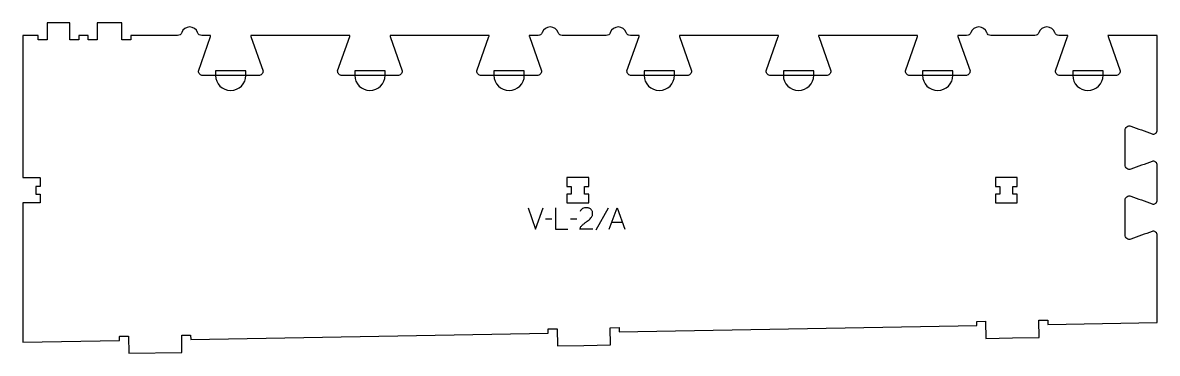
# Model space of a CAD drawing. Extents: x 0 to 1588, y 0 to 463.
import ezdxf

# ---------------------------------------------------------------- set-up
doc = ezdxf.new("R2010")
doc.units = 0
for name, color, linetype in [('1_ANYTOOL_1MMDEEP_LABELS_S', 2, 'CONTINUOUS'), ('3_ANYTOOL_CUTTHROUGH_INSID', 4, 'CONTINUOUS'), ('4_ANYTOOL_CUTTHROUGH_OUTSI', 5, 'CONTINUOUS'), ('5_ANYTOOL_HALF_MILL_9MM_IN', 3, 'CONTINUOUS')]:
    doc.layers.add(name, color=color, linetype=linetype)

msp = doc.modelspace()

# ---------------------------------------------------------------- linework, layer by layer
at = {"layer": '1_ANYTOOL_1MMDEEP_LABELS_S'}
for p, q in [((819.551686, 203.420566), (802.365972, 172.649138)), ((740.865972, 187.777709), (732.080258, 187.691995)), ((775.751686, 187.777709), (766.965972, 187.691995)), ((824.737401, 183.449138), (839.651686, 183.449138))]:
    msp.add_line(p, q, dxfattribs=at)
for points in [[(707.737401, 203.891995), (718.108829, 173.891995), (728.651686, 203.891995)], [(746.008829, 203.891995), (746.008829, 173.891995), (763.108829, 173.891995)], [(821.265972, 173.891995), (832.151686, 203.891995), (843.208829, 173.891995)]]:
    msp.add_lwpolyline(points, dxfattribs=at)
msp.add_lwpolyline([(798.337401, 173.934852), (780.037401, 173.977709, -0.034491), (780.700179, 175.725041, -0.037732), (781.607043, 177.358066, -0.037744), (782.746338, 178.832702, -0.03482), (784.087401, 180.127709, -0.00859), (787.046625, 182.526292, -0.008791), (790.087401, 184.820566, 0.020588), (792.906689, 187.054009, 0.025206), (795.508829, 189.534852, 0.046908), (796.529424, 190.836094, 0.051091), (797.276686, 192.309852, 0.050722), (797.725419, 193.958027, 0.041139), (797.865972, 195.663423, 0.039396), (797.723327, 197.471009, 0.058519), (797.233829, 199.209852, 0.060358), (796.443271, 200.616968, 0.061397), (795.337401, 201.791995, 0.048006), (793.981443, 202.713954, 0.045901), (792.476686, 203.366995, 0.045216), (790.736625, 203.769554, 0.034258), (788.951686, 203.891995, 0.055622), (786.317116, 203.598008, 0.079896), (783.873115, 202.616995, 0.080617), (781.903727, 200.951295, 0.060287), (780.465972, 198.791995)], format="xyb", dxfattribs=at)
at = {"layer": '3_ANYTOOL_CUTTHROUGH_INSID'}
for points in [[(767.872162, 223.052012), (761.872162, 223.052012), (761.872162, 210.552012), (792.372162, 210.552012), (792.372162, 223.052012), (786.372162, 223.052012), (786.372162, 233.552012), (792.372162, 233.552012), (792.372162, 246.052012), (761.872162, 246.052012), (761.872162, 233.552012), (767.872162, 233.552012)], [(1367.872162, 223.052012), (1361.872162, 223.052012), (1361.872162, 210.552012), (1392.372162, 210.552012), (1392.372162, 223.052012), (1386.372162, 223.052012), (1386.372162, 233.552012), (1392.372162, 233.552012), (1392.372162, 246.052012), (1361.872162, 246.052012), (1361.872162, 233.552012), (1367.872162, 233.552012)]]:
    msp.add_lwpolyline(points, close=True, dxfattribs=at)
at = {"layer": '4_ANYTOOL_CUTTHROUGH_OUTSI'}
msp.add_lwpolyline([(0.372008, 444.962898), (0.268454, 246.052012), (24.018324, 246.052012, -0.414214), (24.268324, 245.802012), (24.268324, 233.802012, -0.414214), (24.018324, 233.552012), (18.268324, 233.552012), (18.268324, 223.052012), (24.018324, 223.052012, -0.414214), (24.268324, 222.802012), (24.268324, 210.802012, -0.414214), (24.018324, 210.552012), (0.229143, 210.552012), (0, 15.410114), (135.688171, 17.779), (135.587834, 23.52823, -0.414214), (135.833434, 23.782554), (147.831607, 23.991948, -0.414214), (148.085931, 23.746349), (148.500357, 0), (222.98901, 1.300204), (222.574582, 25.046675, -0.414214), (222.820182, 25.301), (234.818355, 25.510394, -0.414214), (235.072679, 25.264795), (235.173014, 19.515671), (735.688171, 28.253614), (735.587834, 34.002844, -0.414214), (735.833434, 34.257168), (747.831607, 34.466563, -0.414214), (748.085931, 34.220963), (748.500357, 10.474614), (785.744683, 11.124704), (822.98901, 11.774819), (822.574582, 35.52129, -0.414214), (822.820182, 35.775614), (834.818355, 35.985008, -0.414214), (835.072679, 35.739409), (835.173014, 29.990286), (1335.688171, 38.728228), (1335.587834, 44.477458, -0.414214), (1335.833434, 44.731783), (1347.831607, 44.941177, -0.414214), (1348.085931, 44.695577), (1348.500357, 20.949229), (1385.744683, 21.599318), (1422.98901, 22.249433), (1422.574582, 45.995904, -0.414214), (1422.820182, 46.250228), (1434.818355, 46.459623, -0.414214), (1435.072679, 46.214023), (1435.173014, 40.4649), (1588.078487, 43.134308), (1588.422162, 165.219601, 0.237079), (1586.104512, 169.832434, 0.237104), (1581.019996, 170.726522, -0.000004), (1551.259109, 159.731472, -0.015611), (1551.244308, 159.726523, -0.237077), (1545.717714, 160.698608, -0.237079), (1543.19853, 165.712937), (1543.198074, 214.219022, -0.237079), (1545.717259, 219.233354, -0.237079), (1551.243999, 220.205437, -0.015604), (1551.258794, 220.200491, 0.000004), (1581.034779, 209.20096, 0.236338), (1586.104512, 210.09998, 0.237079), (1588.422162, 214.713165), (1588.422162, 263.219165, 0.237079), (1586.104512, 267.832349, 0.237104), (1581.019996, 268.726437, -0.000004), (1551.259109, 257.731388, -0.015611), (1551.244308, 257.726439, -0.237077), (1545.717714, 258.698523, -0.237079), (1543.19853, 263.712853), (1543.198074, 312.218937, -0.237079), (1545.717259, 317.233269, -0.237079), (1551.243999, 318.205353, -0.015604), (1551.258794, 318.200406, 0.000004), (1581.034779, 307.200876, 0.236338), (1586.104512, 308.099896, 0.237079), (1588.422162, 312.71308), (1588.422162, 445.008467), (1519.327683, 445.008467, 0.06141), (1519.562593, 443.613597), (1536.458126, 395.341055, -0.084368), (1536.472162, 395.258467, -0.414214), (1530.222162, 389.008467), (1452.222162, 389.008467, -0.414214), (1445.972162, 395.258467, -0.084368), (1445.986197, 395.341055), (1462.88531, 443.624662, 0.0608), (1463.116641, 445.008467), (1450.717329, 445.008467, -0.317837), (1444.824773, 449.175134, 0.707107), (1422.66876, 449.175134, -0.317837), (1416.776204, 445.008467), (1404.121965, 445.008467), (1386.122162, 445.008467), (1368.121767, 445.008467), (1355.466934, 445.008467, -0.317837), (1349.574378, 449.175134, 0.707107), (1327.418365, 449.175134, -0.317837), (1321.525809, 445.008467), (1309.127468, 445.008467, 0.061335), (1309.362593, 443.613597), (1326.258126, 395.341055, -0.084368), (1326.272162, 395.258467, -0.414214), (1320.022162, 389.008467), (1242.022162, 389.008467, -0.414214), (1235.772162, 395.258467, -0.084368), (1235.786197, 395.341055), (1252.68531, 443.624662, 0.0608), (1252.916641, 445.008467), (1114.227683, 445.008467, 0.06141), (1114.462593, 443.613597), (1131.358126, 395.341055, -0.084368), (1131.372162, 395.258467, -0.414214), (1125.122162, 389.008467), (1047.122162, 389.008467, -0.414214), (1040.872162, 395.258467, -0.084368), (1040.886197, 395.341055), (1057.78531, 443.624662, 0.0608), (1058.016641, 445.008467), (919.327683, 445.008467, 0.06141), (919.562593, 443.613597), (936.458126, 395.341055, -0.084368), (936.472162, 395.258467, -0.414214), (930.222162, 389.008467), (852.222162, 389.008467, -0.414214), (845.972162, 395.258467, -0.084368), (845.986197, 395.341055), (862.88531, 443.624662, 0.0609), (863.116355, 445.008467), (850.716934, 445.008467, -0.317837), (844.824378, 449.175134, 0.707107), (822.668365, 449.175134, -0.317837), (816.775809, 445.008467), (804.122162, 445.008467), (786.122162, 445.008467), (768.121767, 445.008467), (755.466934, 445.008467, -0.317837), (749.574378, 449.175134, 0.707107), (727.418365, 449.175134, -0.317837), (721.525809, 445.008467), (709.127468, 445.008467, 0.061335), (709.362593, 443.613597), (726.258126, 395.341055, -0.084368), (726.272162, 395.258467, -0.414214), (720.022162, 389.008467), (642.022162, 389.008467, -0.414214), (635.772162, 395.258467, -0.084368), (635.786197, 395.341055), (652.68531, 443.624662, 0.0608), (652.916641, 445.008467), (514.227683, 445.008467, 0.06141), (514.462593, 443.613597), (531.358126, 395.341055, -0.084368), (531.372162, 395.258467, -0.414214), (525.122162, 389.008467), (447.122162, 389.008467, -0.414214), (440.872162, 395.258467, -0.084368), (440.886197, 395.341055), (457.78531, 443.624662, 0.060891), (458.016365, 445.008384), (319.327671, 444.962982, 0.061472), (319.56242, 443.568028), (336.457953, 395.295486, -0.084368), (336.471989, 395.212898, -0.414214), (330.221989, 388.962898), (252.221989, 388.962898, -0.414214), (245.971989, 395.212898, -0.084368), (245.986024, 395.295486), (262.885137, 443.579093, 0.0608), (263.116468, 444.962898), (250.717156, 444.962898, -0.317837), (244.824599, 449.129565, 0.317837), (233.746593, 456.962898, 0.317837), (222.668587, 449.129565, -0.317837), (216.77603, 444.962898), (151.371593, 444.962898), (151.371593, 439.212898, -0.414214), (151.121593, 438.962898), (139.121593, 438.962898, -0.414214), (138.871593, 439.212898), (138.871593, 462.962898), (104.371593, 462.962898), (104.371593, 439.212898, -0.414214), (104.121593, 438.962898), (92.121593, 438.962898, -0.414214), (91.871593, 439.212898), (91.871593, 444.962898), (78.459593, 444.962898), (78.459593, 439.212898, -0.414214), (78.209593, 438.962898), (66.209593, 438.962898, -0.414214), (65.959593, 439.212898), (65.959593, 462.962898), (34.371593, 462.962898), (34.371593, 439.212898, -0.414214), (34.121593, 438.962898), (22.121593, 438.962898, -0.414214), (21.871593, 439.212898), (21.871593, 444.962898)], format="xyb", close=True, dxfattribs=at)
at = {"layer": '5_ANYTOOL_HALF_MILL_9MM_IN'}
for points in [[(269.97194, 389.462898, 0.000271), (269.972008, 389.337627, 0.000271), (269.972212, 389.212355, 0.997832), (312.472112, 389.212355, 0.000271), (312.472316, 389.337626, 0.000271), (312.472384, 389.462897), (312.472112, 395.462898), (269.972211, 395.462898)], [(464.872162, 389.258467, 1), (507.372162, 389.258467), (507.372162, 395.508467), (464.872162, 395.508467)], [(659.772162, 389.258467, 1), (702.272162, 389.258467), (702.272162, 395.508467), (659.772162, 395.508467)], [(869.972162, 389.258467, 1), (912.472162, 389.258467), (912.472162, 395.508467), (869.972162, 395.508467)], [(1064.872162, 389.258467, 1), (1107.372162, 389.258467), (1107.372162, 395.508467), (1064.872162, 395.508467)], [(1259.772162, 389.258467, 1), (1302.272162, 389.258467), (1302.272162, 395.508467), (1259.772162, 395.508467)], [(1469.972162, 389.258467, 1), (1512.472162, 389.258467), (1512.472162, 395.508467), (1469.972162, 395.508467)]]:
    msp.add_lwpolyline(points, format="xyb", close=True, dxfattribs=at)

doc.saveas('drawing.dxf')
